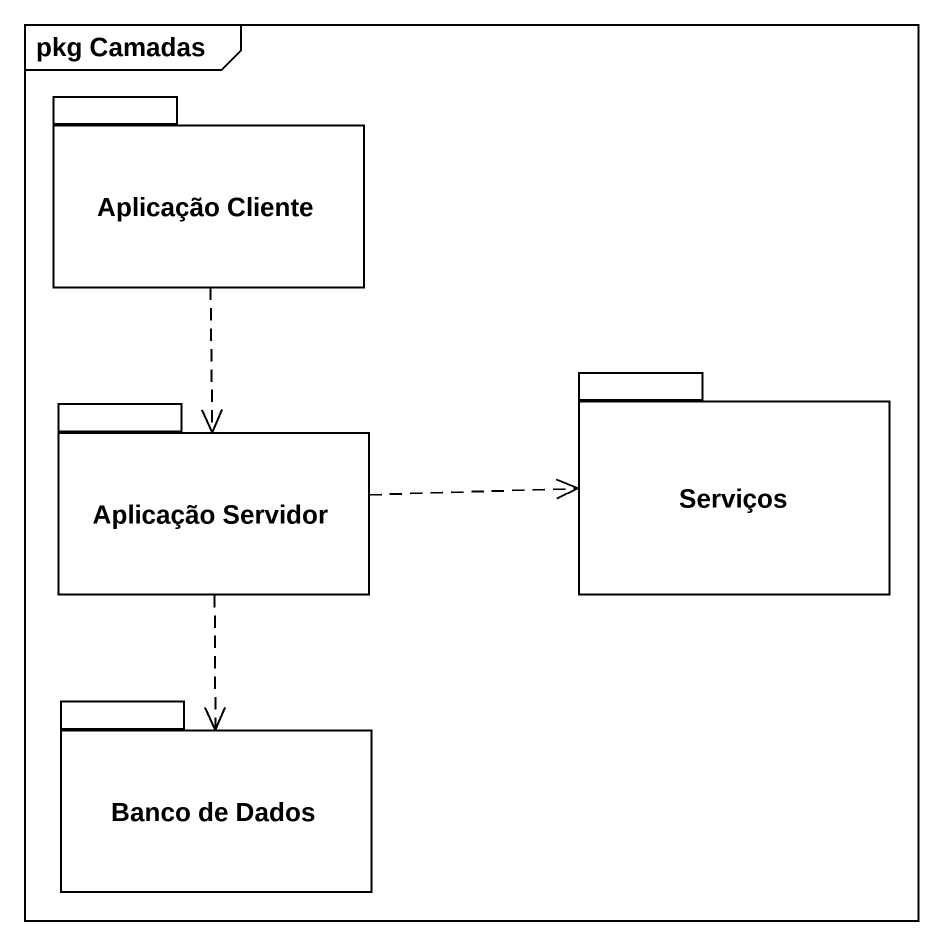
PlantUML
@startuml
mainframe pkg Camadas
package "Aplicação Cliente" as Aplicação_Cliente {
}
package Serviços {
}
package "Aplicação Servidor" as Aplicação_Servidor {
}
package "Banco de Dados" as Banco_de_Dados {
}
Aplicação_Cliente ..> Aplicação_Servidor
Aplicação_Servidor .right.> Serviços
Aplicação_Servidor ..> Banco_de_Dados
@enduml
